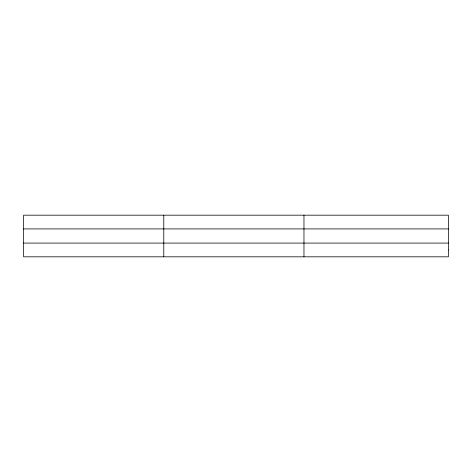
<?xml version="1.0" encoding="UTF-8"?>
<svg xmlns="http://www.w3.org/2000/svg" width="472" height="472" viewBox="0 0 472 472"><rect width="100%" height="100%" fill="white"/><g stroke="black" fill="none" stroke-linecap="round" stroke-linejoin="round"><path stroke-width="0.71" d="M163.784 256.821L163.784 215.179M303.968 256.821L303.968 215.179M23.6 228.92L448.4 228.92M23.6 243.08L448.4 243.08M448.4 249.948L448.4 256.821L23.6 256.821L23.6 215.179L448.4 215.179L448.4 249.948"/></g></svg>
